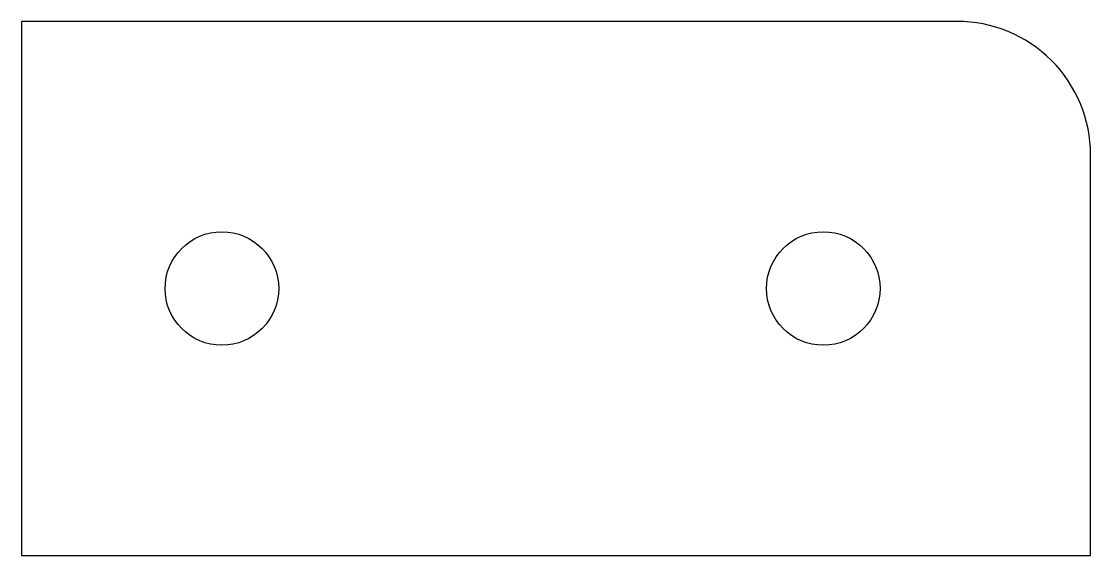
# Model space of a CAD drawing. Header units: millimetres. Extents: x 0 to 80, y 0 to 40.
import ezdxf

# ---------------------------------------------------------------- set-up
doc = ezdxf.new("R2010")
doc.units = ezdxf.units.MM
doc.layers.add('CUT', color=1, linetype='CONTINUOUS')

msp = doc.modelspace()

# ---------------------------------------------------------------- linework, layer by layer
at = {"layer": 'CUT'}
msp.add_lwpolyline([(0, 0), (80, 0), (80, 30, 0.414214), (70, 40), (0, 40)], format="xyb", close=True, dxfattribs=at)
for centre in [(15, 20), (60, 20)]:
    msp.add_circle(centre, 4.25, dxfattribs=at)

doc.saveas('drawing.dxf')
